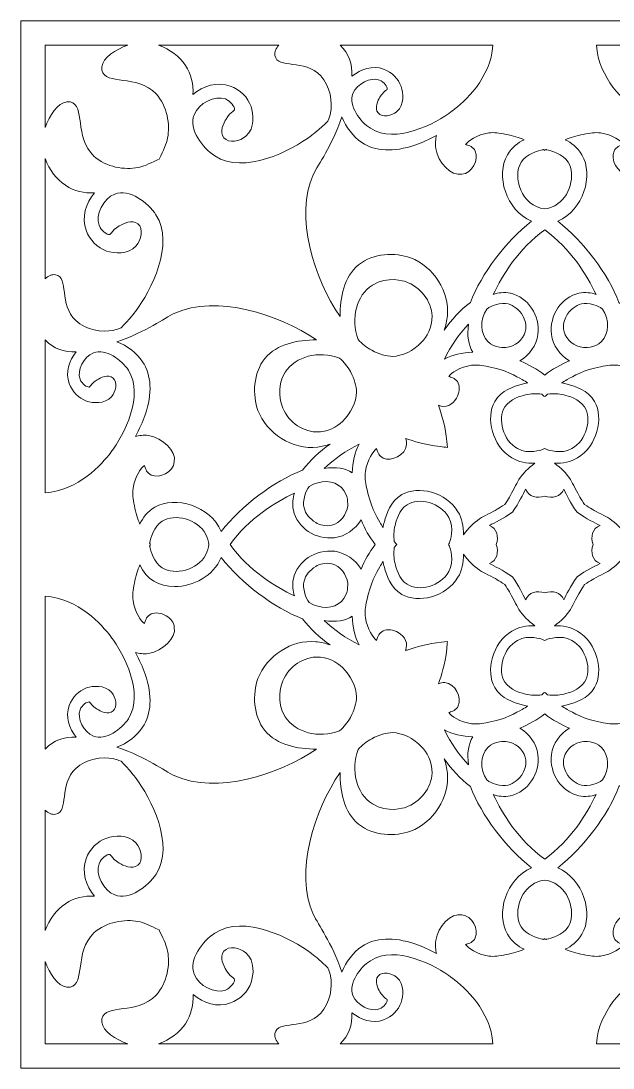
# Model space of a CAD drawing. Header units: inches. Extents: x 0 to 6, y -6 to 0.
# Drawn here: x 0 to 3.39, y -6 to 0 of the extents above; entities that cross this region are included whole.
import ezdxf

# ---------------------------------------------------------------- set-up
doc = ezdxf.new("R2010")
doc.units = ezdxf.units.IN
doc.header["$MEASUREMENT"] = 0
doc.layers.add('17-2 - Coasters Laser Cut', color=7, linetype='Continuous', lineweight=0)

msp = doc.modelspace()

# ---------------------------------------------------------------- linework, layer by layer
at = {"layer": '17-2 - Coasters Laser Cut'}
for points, knots in [([(0, 0), (0, 0), (0, -6), (0, -6), (0, -6), (6, -6), (6, -6), (6, -6), (6, 0), (6, 0), (6, 0), (0, 0), (0, 0)], [0, 0, 0, 0, 1, 1, 1, 2, 2, 2, 3, 3, 3, 4, 4, 4, 4]), ([(0.1389, -0.1389), (0.1389, -0.1389), (0.6115, -0.1389), (0.6115, -0.1389), (0.5421, -0.1626), (0.4696, -0.2114), (0.4633, -0.2629), (0.4624, -0.2692), (0.4626, -0.2754), (0.4639, -0.2815), (0.4822, -0.3728), (0.6643, -0.3025), (0.774, -0.4179), (0.8394, -0.4868), (0.8542, -0.5971), (0.8403, -0.6701), (0.8336, -0.7049), (0.8156, -0.74), (0.7917, -0.7917), (0.7917, -0.7917), (0.7814, -0.7965), (0.7814, -0.7965), (0.7289, -0.8211), (0.7, -0.8346), (0.67, -0.8403), (0.5969, -0.8543), (0.4868, -0.8396), (0.4178, -0.7742), (0.3024, -0.6643), (0.3728, -0.4824), (0.2815, -0.464), (0.2753, -0.4626), (0.269, -0.4625), (0.2629, -0.4633), (0.2114, -0.4696), (0.1628, -0.5419), (0.1389, -0.6113), (0.1389, -0.6113), (0.1389, -0.1389), (0.1389, -0.1389)], [0, 0, 0, 0, 1, 1, 1, 2, 2, 2, 3, 3, 3, 4, 4, 4, 5, 5, 5, 6, 6, 6, 7, 7, 7, 8, 8, 8, 9, 9, 9, 10, 10, 10, 11, 11, 11, 12, 12, 12, 13, 13, 13, 13]), ([(1.4776, -0.1389), (1.462, -0.1555), (1.4499, -0.1764), (1.4546, -0.1988), (1.4701, -0.276), (1.624, -0.2161), (1.7171, -0.3142), (1.7725, -0.3725), (1.785, -0.4658), (1.7732, -0.5276), (1.7704, -0.5422), (1.7654, -0.5565), (1.7578, -0.5744), (1.7096, -0.6231), (1.6686, -0.6524), (1.6642, -0.6561), (1.5468, -0.7444), (1.28, -0.8828), (1.1101, -0.7735), (1.0399, -0.7283), (0.9599, -0.6211), (0.9922, -0.5374), (1.0176, -0.4718), (1.1125, -0.4236), (1.1711, -0.4472), (1.2033, -0.4603), (1.2261, -0.4943), (1.2235, -0.5085), (1.2231, -0.5103), (1.2213, -0.5119), (1.2135, -0.5183), (1.2029, -0.5271), (1.1885, -0.5389), (1.1747, -0.5619), (1.1618, -0.5833), (1.1346, -0.6369), (1.1625, -0.6697), (1.191, -0.7035), (1.2551, -0.6889), (1.2889, -0.6599), (1.3422, -0.6139), (1.3324, -0.5321), (1.3182, -0.4911), (1.2999, -0.4378), (1.2553, -0.3936), (1.1993, -0.3729), (1.1253, -0.3457), (1.0442, -0.3722), (0.9854, -0.4215), (0.9878, -0.3621), (0.9764, -0.3061), (0.9418, -0.2544), (0.9088, -0.2056), (0.8532, -0.1614), (0.7882, -0.1389), (0.7882, -0.1389), (1.4776, -0.1389), (1.4776, -0.1389)], [0, 0, 0, 0, 1, 1, 1, 2, 2, 2, 3, 3, 3, 4, 4, 4, 5, 5, 5, 6, 6, 6, 7, 7, 7, 8, 8, 8, 9, 9, 9, 10, 10, 10, 11, 11, 11, 12, 12, 12, 13, 13, 13, 14, 14, 14, 15, 15, 15, 16, 16, 16, 17, 17, 17, 18, 18, 18, 19, 19, 19, 19]), ([(2.7036, -0.1389), (2.6911, -0.3293), (2.5404, -0.4636), (2.4719, -0.515), (2.4719, -0.515), (2.471, -0.5158), (2.471, -0.5158), (2.3715, -0.5907), (2.1456, -0.7078), (2.0018, -0.6153), (1.9422, -0.5769), (1.8746, -0.4863), (1.9019, -0.4153), (1.9235, -0.3597), (2.0038, -0.319), (2.0533, -0.339), (2.0807, -0.35), (2.1, -0.3789), (2.0976, -0.3907), (2.0964, -0.3962), (2.0746, -0.4057), (2.0564, -0.436), (2.0454, -0.4543), (2.0225, -0.4996), (2.0461, -0.5274), (2.0701, -0.5557), (2.1243, -0.5437), (2.1531, -0.519), (2.1982, -0.4801), (2.19, -0.4108), (2.1779, -0.3761), (2.1624, -0.331), (2.1247, -0.2935), (2.0772, -0.2761), (2.0146, -0.2531), (1.946, -0.2756), (1.8962, -0.3172), (1.8987, -0.2467), (1.8783, -0.1876), (1.8281, -0.1389), (1.8281, -0.1389), (2.7036, -0.1389), (2.7036, -0.1389)], [0, 0, 0, 0, 1, 1, 1, 2, 2, 2, 3, 3, 3, 4, 4, 4, 5, 5, 5, 6, 6, 6, 7, 7, 7, 8, 8, 8, 9, 9, 9, 10, 10, 10, 11, 11, 11, 12, 12, 12, 13, 13, 13, 14, 14, 14, 14]), ([(4.1719, -0.1389), (4.1217, -0.1876), (4.1013, -0.2467), (4.1037, -0.3172), (4.054, -0.2756), (3.9854, -0.2531), (3.9228, -0.2761), (3.8753, -0.2935), (3.8376, -0.331), (3.8221, -0.3761), (3.81, -0.4108), (3.8018, -0.4801), (3.8469, -0.519), (3.8756, -0.5436), (3.9297, -0.5558), (3.9539, -0.5274), (3.9775, -0.4996), (3.9546, -0.4543), (3.9436, -0.436), (3.9254, -0.4057), (3.9036, -0.3962), (3.9024, -0.3907), (3.9, -0.3789), (3.9193, -0.35), (3.9467, -0.339), (3.9967, -0.3189), (4.0768, -0.3603), (4.0981, -0.4153), (4.1254, -0.4863), (4.0578, -0.5769), (3.9982, -0.6153), (3.8544, -0.7078), (3.6285, -0.5907), (3.529, -0.5158), (3.529, -0.5158), (3.5281, -0.515), (3.5281, -0.515), (3.4596, -0.4636), (3.3089, -0.3293), (3.2964, -0.1389), (3.2964, -0.1389), (4.1719, -0.1389), (4.1719, -0.1389)], [0, 0, 0, 0, 1, 1, 1, 2, 2, 2, 3, 3, 3, 4, 4, 4, 5, 5, 5, 6, 6, 6, 7, 7, 7, 8, 8, 8, 9, 9, 9, 10, 10, 10, 11, 11, 11, 12, 12, 12, 13, 13, 13, 14, 14, 14, 14]), ([(2.8831, -0.6808), (2.8476, -0.6979), (2.8115, -0.7239), (2.7867, -0.7664), (2.7182, -0.8844), (2.7778, -1.084), (2.9249, -1.1472), (2.7758, -1.2653), (2.6387, -1.4467), (2.5743, -1.6133), (2.5157, -1.6583), (2.4669, -1.7118), (2.4244, -1.771), (2.4339, -1.7447), (2.4404, -1.7176), (2.4431, -1.6889), (2.456, -1.5521), (2.3631, -1.4065), (2.2314, -1.3576), (2.1462, -1.326), (2.0168, -1.3294), (1.934, -1.3972), (1.8496, -1.4661), (1.8279, -1.5851), (1.8279, -1.6931), (1.679, -1.4754), (1.5654, -1.1185), (1.6747, -0.8811), (1.7044, -0.8164), (1.7779, -0.726), (1.8388, -0.5496), (1.8601, -0.6081), (1.9025, -0.6629), (1.9528, -0.6965), (2.0294, -0.7479), (2.1344, -0.7531), (2.2565, -0.7114), (2.2968, -0.6976), (2.3394, -0.6783), (2.3811, -0.6556), (2.3751, -0.6762), (2.3712, -0.7019), (2.376, -0.7307), (2.3889, -0.8118), (2.4649, -0.8904), (2.5258, -0.8785), (2.585, -0.8735), (2.6236, -0.7925), (2.6021, -0.7457), (2.5908, -0.7214), (2.5679, -0.7139), (2.5526, -0.709), (2.551, -0.7085), (2.5489, -0.7079), (2.5471, -0.7072), (2.5587, -0.6888), (2.6118, -0.6511), (2.6794, -0.6419), (2.7126, -0.6375), (2.7361, -0.6419), (2.7789, -0.65), (2.8189, -0.6575), (2.8535, -0.6689), (2.8831, -0.6808)], [0, 0, 0, 0, 1, 1, 1, 2, 2, 2, 3, 3, 3, 4, 4, 4, 5, 5, 5, 6, 6, 6, 7, 7, 7, 8, 8, 8, 9, 9, 9, 10, 10, 10, 11, 11, 11, 12, 12, 12, 13, 13, 13, 14, 14, 14, 15, 15, 15, 16, 16, 16, 17, 17, 17, 18, 18, 18, 19, 19, 19, 20, 20, 20, 21, 21, 21, 21]), ([(3.2211, -0.65), (3.2639, -0.6419), (3.2874, -0.6375), (3.3206, -0.6419), (3.3882, -0.6511), (3.4413, -0.6888), (3.4529, -0.7072), (3.4511, -0.7079), (3.449, -0.7085), (3.4474, -0.709), (3.4321, -0.7139), (3.4092, -0.7214), (3.3979, -0.7457), (3.3767, -0.7921), (3.4144, -0.8732), (3.4742, -0.8785), (3.4743, -0.8785), (3.4743, -0.8785), (3.4743, -0.8785), (3.5353, -0.8904), (3.6111, -0.8118), (3.6242, -0.7307), (3.6288, -0.7021), (3.6249, -0.6762), (3.6189, -0.6557), (3.6607, -0.6783), (3.7032, -0.6976), (3.7435, -0.7114), (3.8656, -0.7531), (3.9706, -0.7479), (4.0472, -0.6965), (4.0975, -0.6629), (4.1399, -0.6081), (4.1613, -0.5496), (4.2219, -0.7257), (4.2949, -0.8151), (4.3253, -0.8811), (4.4347, -1.1186), (4.3207, -1.4757), (4.1721, -1.6931), (4.1721, -1.5851), (4.1503, -1.4661), (4.066, -1.3972), (3.9832, -1.3294), (3.8537, -1.326), (3.7686, -1.3576), (3.6369, -1.4065), (3.544, -1.5521), (3.5569, -1.6889), (3.5596, -1.7176), (3.5661, -1.7446), (3.5756, -1.771), (3.5325, -1.711), (3.4837, -1.6579), (3.4257, -1.6133), (3.3613, -1.4465), (3.2242, -1.2653), (3.0751, -1.1472), (3.2225, -1.0839), (3.2815, -0.8839), (3.2133, -0.7665), (3.1885, -0.7239), (3.1525, -0.6979), (3.1169, -0.6807), (3.1465, -0.6689), (3.1812, -0.6575), (3.2211, -0.65)], [0, 0, 0, 0, 1, 1, 1, 2, 2, 2, 3, 3, 3, 4, 4, 4, 5, 5, 5, 6, 6, 6, 7, 7, 7, 8, 8, 8, 9, 9, 9, 10, 10, 10, 11, 11, 11, 12, 12, 12, 13, 13, 13, 14, 14, 14, 15, 15, 15, 16, 16, 16, 17, 17, 17, 18, 18, 18, 19, 19, 19, 20, 20, 20, 21, 21, 21, 22, 22, 22, 22]), ([(2.9928, -0.7371), (2.9951, -0.7386), (2.9976, -0.74), (3, -0.7415), (3.0024, -0.74), (3.0049, -0.7386), (3.0072, -0.7371), (3.0083, -0.7374), (3.0094, -0.7375), (3.0106, -0.7378), (3.0357, -0.7439), (3.1028, -0.7601), (3.1342, -0.8096), (3.1788, -0.8797), (3.1475, -1.0108), (3.0581, -1.0587), (3.0386, -1.0692), (3.0188, -1.0743), (3, -1.0762), (2.8662, -1.0624), (2.8131, -0.8928), (2.8658, -0.8096), (2.8972, -0.7601), (2.9643, -0.7439), (2.9894, -0.7378), (2.9906, -0.7375), (2.9917, -0.7374), (2.9928, -0.7371)], [0, 0, 0, 0, 1, 1, 1, 2, 2, 2, 3, 3, 3, 4, 4, 4, 5, 5, 5, 6, 6, 6, 7, 7, 7, 8, 8, 8, 9, 9, 9, 9]), ([(0.1389, -0.7886), (0.1614, -0.8535), (0.2056, -0.9089), (0.2544, -0.9418), (0.306, -0.9765), (0.3621, -0.9878), (0.4214, -0.9856), (0.3721, -1.0443), (0.3457, -1.1254), (0.3728, -1.1993), (0.3936, -1.2554), (0.4376, -1.2999), (0.491, -1.3183), (0.5321, -1.3325), (0.6139, -1.3422), (0.6599, -1.2889), (0.6889, -1.2551), (0.7033, -1.1911), (0.6696, -1.1626), (0.6368, -1.1347), (0.5833, -1.1619), (0.5618, -1.1749), (0.5387, -1.1886), (0.5269, -1.2031), (0.5183, -1.2136), (0.5119, -1.2214), (0.5101, -1.2232), (0.5083, -1.2235), (0.4942, -1.2262), (0.4601, -1.2033), (0.4472, -1.1711), (0.4233, -1.1122), (0.4724, -1.0175), (0.5372, -0.9924), (0.621, -0.96), (0.7282, -1.04), (0.7735, -1.1103), (0.8828, -1.2801), (0.7443, -1.5469), (0.6561, -1.6643), (0.6518, -1.6693), (0.6235, -1.7092), (0.5744, -1.7578), (0.5567, -1.7654), (0.5422, -1.7704), (0.5276, -1.7732), (0.4658, -1.785), (0.3725, -1.7725), (0.3142, -1.7171), (0.216, -1.624), (0.2761, -1.4703), (0.1988, -1.4546), (0.1764, -1.4499), (0.1556, -1.4619), (0.1389, -1.4776), (0.1389, -1.4776), (0.1389, -0.7886), (0.1389, -0.7886)], [0, 0, 0, 0, 1, 1, 1, 2, 2, 2, 3, 3, 3, 4, 4, 4, 5, 5, 5, 6, 6, 6, 7, 7, 7, 8, 8, 8, 9, 9, 9, 10, 10, 10, 11, 11, 11, 12, 12, 12, 13, 13, 13, 14, 14, 14, 15, 15, 15, 16, 16, 16, 17, 17, 17, 18, 18, 18, 19, 19, 19, 19]), ([(3.196, -1.5607), (3.0986, -1.5817), (3.0249, -1.6843), (3.039, -1.7975), (3.0469, -1.8587), (3.0875, -1.9151), (3.1414, -1.9483), (3.0915, -1.9686), (3.0451, -1.9944), (3, -2.0296), (2.955, -1.9944), (2.9086, -1.9686), (2.8586, -1.9483), (2.9124, -1.9153), (2.9533, -1.8587), (2.9611, -1.7962), (2.9746, -1.6878), (2.9043, -1.5824), (2.804, -1.5607), (2.7672, -1.5526), (2.7333, -1.5576), (2.7056, -1.5667), (2.7579, -1.4565), (2.8512, -1.3046), (3, -1.1979), (3.1487, -1.3046), (3.2421, -1.4565), (3.2944, -1.5667), (3.2667, -1.5576), (3.2328, -1.5526), (3.196, -1.5607)], [0, 0, 0, 0, 1, 1, 1, 2, 2, 2, 3, 3, 3, 4, 4, 4, 5, 5, 5, 6, 6, 6, 7, 7, 7, 8, 8, 8, 9, 9, 9, 10, 10, 10, 10]), ([(2.2947, -1.8412), (2.2496, -1.8892), (2.1837, -1.9207), (2.1272, -1.9218), (2.0932, -1.9224), (2.0514, -1.9101), (2.0094, -1.8874), (1.9801, -1.8712), (1.9539, -1.8504), (1.9314, -1.825), (1.8875, -1.7033), (1.9215, -1.5731), (2.0129, -1.5137), (2.0981, -1.4586), (2.1983, -1.4922), (2.2025, -1.4936), (2.2887, -1.5235), (2.3514, -1.6044), (2.3549, -1.6904), (2.3576, -1.7594), (2.3238, -1.8106), (2.2947, -1.8412)], [0, 0, 0, 0, 1, 1, 1, 2, 2, 2, 3, 3, 3, 4, 4, 4, 5, 5, 5, 6, 6, 6, 7, 7, 7, 7]), ([(0.7307, -2.3758), (0.7021, -2.3712), (0.6762, -2.3751), (0.6556, -2.3811), (0.6783, -2.3394), (0.6976, -2.2968), (0.7114, -2.2565), (0.7531, -2.1344), (0.7479, -2.0294), (0.6965, -1.9528), (0.6629, -1.9025), (0.6081, -1.8601), (0.5496, -1.8388), (0.7257, -1.7781), (0.8151, -1.7051), (0.8811, -1.6747), (1.1186, -1.5653), (1.4757, -1.6793), (1.6931, -1.8279), (1.5851, -1.8279), (1.4661, -1.8497), (1.3972, -1.934), (1.3294, -2.0168), (1.326, -2.1462), (1.3576, -2.2314), (1.4062, -2.3625), (1.5537, -2.46), (1.6988, -2.4419), (1.7237, -2.4389), (1.7479, -2.4328), (1.771, -2.4244), (1.7108, -2.4676), (1.6578, -2.5164), (1.6133, -2.5743), (1.4467, -2.6386), (1.2653, -2.7758), (1.1472, -2.9249), (1.0842, -2.7782), (0.8847, -2.7181), (0.7665, -2.7867), (0.7239, -2.8115), (0.6979, -2.8475), (0.6807, -2.8831), (0.6689, -2.8535), (0.6575, -2.8187), (0.65, -2.7789), (0.6419, -2.7361), (0.6375, -2.7126), (0.6419, -2.6794), (0.6511, -2.6118), (0.6888, -2.5587), (0.7072, -2.5471), (0.7079, -2.5489), (0.7085, -2.551), (0.709, -2.5526), (0.7139, -2.5679), (0.7214, -2.5908), (0.7457, -2.6021), (0.7921, -2.6235), (0.8731, -2.5854), (0.8785, -2.526), (0.8785, -2.5258), (0.8785, -2.5258), (0.8785, -2.5257), (0.8904, -2.4647), (0.8118, -2.3889), (0.7307, -2.3758)], [0, 0, 0, 0, 1, 1, 1, 2, 2, 2, 3, 3, 3, 4, 4, 4, 5, 5, 5, 6, 6, 6, 7, 7, 7, 8, 8, 8, 9, 9, 9, 10, 10, 10, 11, 11, 11, 12, 12, 12, 13, 13, 13, 14, 14, 14, 15, 15, 15, 16, 16, 16, 17, 17, 17, 18, 18, 18, 19, 19, 19, 20, 20, 20, 21, 21, 21, 22, 22, 22, 22]), ([(2.7192, -1.6261), (2.746, -1.6186), (2.7711, -1.6169), (2.79, -1.6215), (2.8218, -1.6294), (2.8549, -1.6557), (2.8743, -1.6888), (2.8865, -1.7097), (2.8992, -1.7426), (2.8889, -1.7807), (2.876, -1.8285), (2.8303, -1.8658), (2.7781, -1.8715), (2.7754, -1.8718), (2.7147, -1.8779), (2.6742, -1.8362), (2.6306, -1.7914), (2.6282, -1.7139), (2.6679, -1.6506), (2.6837, -1.6394), (2.701, -1.6312), (2.7192, -1.6261)], [0, 0, 0, 0, 1, 1, 1, 2, 2, 2, 3, 3, 3, 4, 4, 4, 5, 5, 5, 6, 6, 6, 7, 7, 7, 7]), ([(3.3258, -1.8362), (3.2853, -1.8779), (3.2246, -1.8718), (3.2219, -1.8715), (3.1697, -1.8658), (3.124, -1.8285), (3.1111, -1.7807), (3.1008, -1.7426), (3.1135, -1.7097), (3.1257, -1.6888), (3.1451, -1.6557), (3.1782, -1.6294), (3.21, -1.6215), (3.2289, -1.6169), (3.254, -1.6186), (3.2808, -1.6261), (3.299, -1.6312), (3.3163, -1.6394), (3.3321, -1.6506), (3.3718, -1.7139), (3.3694, -1.7914), (3.3258, -1.8362)], [0, 0, 0, 0, 1, 1, 1, 2, 2, 2, 3, 3, 3, 4, 4, 4, 5, 5, 5, 6, 6, 6, 7, 7, 7, 7]), ([(2.5885, -1.8979), (2.5274, -1.8999), (2.4708, -1.9124), (2.426, -1.9371), (2.461, -1.8621), (2.5118, -1.7917), (2.5646, -1.7378), (2.5542, -1.8042), (2.5624, -1.8576), (2.5885, -1.8979)], [0, 0, 0, 0, 1, 1, 1, 2, 2, 2, 3, 3, 3, 3]), ([(0.1389, -1.8281), (0.1876, -1.8783), (0.2467, -1.8987), (0.3172, -1.8962), (0.2756, -1.946), (0.2531, -2.0146), (0.2761, -2.0772), (0.2935, -2.1247), (0.331, -2.1624), (0.3761, -2.1779), (0.4108, -2.19), (0.4801, -2.1982), (0.519, -2.1531), (0.5436, -2.1244), (0.5558, -2.0703), (0.5274, -2.0461), (0.4996, -2.0225), (0.4543, -2.0454), (0.436, -2.0564), (0.4056, -2.0746), (0.3962, -2.0964), (0.3907, -2.0976), (0.3789, -2.1), (0.35, -2.0807), (0.339, -2.0533), (0.3189, -2.0033), (0.3603, -1.9232), (0.4153, -1.9019), (0.4863, -1.8746), (0.5769, -1.9422), (0.6153, -2.0018), (0.7078, -2.1456), (0.5907, -2.3715), (0.5158, -2.471), (0.5158, -2.471), (0.515, -2.4719), (0.515, -2.4719), (0.4636, -2.5404), (0.3293, -2.6911), (0.1389, -2.7036), (0.1389, -2.7036), (0.1389, -1.8281), (0.1389, -1.8281)], [0, 0, 0, 0, 1, 1, 1, 2, 2, 2, 3, 3, 3, 4, 4, 4, 5, 5, 5, 6, 6, 6, 7, 7, 7, 8, 8, 8, 9, 9, 9, 10, 10, 10, 11, 11, 11, 12, 12, 12, 13, 13, 13, 14, 14, 14, 14]), ([(1.9218, -2.1272), (1.9207, -2.1837), (1.8892, -2.2496), (1.8412, -2.2947), (1.8106, -2.3238), (1.7594, -2.3576), (1.6904, -2.3549), (1.6044, -2.3514), (1.5235, -2.2887), (1.4936, -2.2025), (1.4922, -2.1983), (1.4586, -2.0981), (1.5137, -2.0129), (1.5731, -1.9215), (1.7033, -1.8875), (1.825, -1.9314), (1.8504, -1.9539), (1.8712, -1.9801), (1.8874, -2.0094), (1.9101, -2.0514), (1.9224, -2.0932), (1.9218, -2.1272)], [0, 0, 0, 0, 1, 1, 1, 2, 2, 2, 3, 3, 3, 4, 4, 4, 5, 5, 5, 6, 6, 6, 7, 7, 7, 7]), ([(2.399, -2.2239), (2.3965, -2.2162), (2.3943, -2.2092), (2.3922, -2.2024), (2.4328, -2.2206), (2.4725, -2.2), (2.4949, -2.1615), (2.5117, -2.1325), (2.5156, -2.0987), (2.5049, -2.0753), (2.4935, -2.0507), (2.4704, -2.0432), (2.4551, -2.0383), (2.4537, -2.0379), (2.4522, -2.0374), (2.4506, -2.0369), (2.4633, -2.0185), (2.5157, -1.9822), (2.5813, -1.9732), (2.6142, -1.9688), (2.6375, -1.9732), (2.68, -1.9812), (2.7732, -1.9989), (2.8397, -2.0369), (2.8717, -2.0553), (2.8822, -2.0612), (2.8926, -2.0675), (2.9028, -2.074), (2.8915, -2.0761), (2.8808, -2.0787), (2.8703, -2.0817), (2.8236, -2.0949), (2.7531, -2.1146), (2.7143, -2.1811), (2.6597, -2.275), (2.7, -2.4364), (2.8121, -2.5032), (2.8506, -2.5261), (2.8967, -2.5366), (2.9445, -2.5347), (2.9063, -2.5619), (2.8752, -2.593), (2.8529, -2.6274), (2.8438, -2.6413), (2.8359, -2.6569), (2.8266, -2.675), (2.802, -2.7233), (2.7942, -2.7358), (2.7713, -2.7713), (2.7354, -2.7944), (2.7232, -2.802), (2.675, -2.8266), (2.6569, -2.8358), (2.6414, -2.8438), (2.6274, -2.8528), (2.5931, -2.8752), (2.5619, -2.9063), (2.5347, -2.9445), (2.5366, -2.8967), (2.5261, -2.8506), (2.5032, -2.8121), (2.4364, -2.7), (2.2751, -2.6597), (2.1811, -2.7143), (2.1146, -2.7531), (2.0949, -2.8236), (2.0817, -2.8703), (2.0786, -2.881), (2.0761, -2.8917), (2.074, -2.9028), (2.0675, -2.8926), (2.0612, -2.8822), (2.0553, -2.8717), (2.0369, -2.8397), (1.9989, -2.7732), (1.9812, -2.68), (1.9732, -2.6375), (1.9688, -2.6142), (1.9732, -2.5813), (1.9822, -2.5157), (2.0185, -2.4633), (2.0369, -2.4506), (2.0374, -2.4522), (2.0379, -2.4537), (2.0383, -2.4551), (2.0432, -2.4704), (2.0507, -2.4935), (2.0753, -2.5049), (2.1221, -2.5264), (2.2036, -2.4882), (2.2087, -2.4281), (2.2099, -2.4154), (2.2074, -2.4033), (2.2024, -2.3922), (2.2507, -2.4071), (2.3068, -2.429), (2.4025, -2.4393), (2.4161, -2.4407), (2.4297, -2.4421), (2.4433, -2.4433), (2.435, -2.3485), (2.4244, -2.3022), (2.399, -2.2239)], [0, 0, 0, 0, 1, 1, 1, 2, 2, 2, 3, 3, 3, 4, 4, 4, 5, 5, 5, 6, 6, 6, 7, 7, 7, 8, 8, 8, 9, 9, 9, 10, 10, 10, 11, 11, 11, 12, 12, 12, 13, 13, 13, 14, 14, 14, 15, 15, 15, 16, 16, 16, 17, 17, 17, 18, 18, 18, 19, 19, 19, 20, 20, 20, 21, 21, 21, 22, 22, 22, 23, 23, 23, 24, 24, 24, 25, 25, 25, 26, 26, 26, 27, 27, 27, 28, 28, 28, 29, 29, 29, 30, 30, 30, 31, 31, 31, 32, 32, 32, 33, 33, 33, 34, 34, 34, 34]), ([(3.4187, -1.9732), (3.4843, -1.9822), (3.5367, -2.0185), (3.5494, -2.0369), (3.5478, -2.0374), (3.5462, -2.0379), (3.5449, -2.0383), (3.5296, -2.0432), (3.5065, -2.0507), (3.4951, -2.0753), (3.4736, -2.1221), (3.5118, -2.2036), (3.5719, -2.2087), (3.5846, -2.2099), (3.5967, -2.2074), (3.6078, -2.2024), (3.6057, -2.2092), (3.6035, -2.2162), (3.601, -2.2239), (3.5756, -2.3019), (3.565, -2.3482), (3.5567, -2.4433), (3.5703, -2.4421), (3.5839, -2.4407), (3.5975, -2.4393), (3.6915, -2.4292), (3.7493, -2.4071), (3.7976, -2.3922), (3.7794, -2.4328), (3.8001, -2.4726), (3.8385, -2.4949), (3.8675, -2.5117), (3.9012, -2.5156), (3.9247, -2.5049), (3.9493, -2.4935), (3.9568, -2.4704), (3.9617, -2.4551), (3.9621, -2.4537), (3.9626, -2.4522), (3.9631, -2.4506), (3.9815, -2.4633), (4.0178, -2.5157), (4.0268, -2.5813), (4.0312, -2.6142), (4.0268, -2.6375), (4.0188, -2.68), (4.0011, -2.7732), (3.9631, -2.8397), (3.9447, -2.8717), (3.9388, -2.8822), (3.9325, -2.8926), (3.926, -2.9028), (3.9239, -2.8917), (3.9214, -2.881), (3.9183, -2.8703), (3.9051, -2.8236), (3.8854, -2.7531), (3.8189, -2.7143), (3.725, -2.6597), (3.5636, -2.7), (3.4968, -2.8121), (3.4739, -2.8506), (3.4634, -2.8966), (3.4653, -2.9444), (3.4381, -2.9063), (3.407, -2.8752), (3.3726, -2.8528), (3.3587, -2.8438), (3.3431, -2.8358), (3.3251, -2.8266), (3.2767, -2.802), (3.2642, -2.7941), (3.2288, -2.7713), (3.2064, -2.7365), (3.1984, -2.7241), (3.1734, -2.675), (3.1642, -2.6569), (3.1563, -2.6413), (3.1472, -2.6274), (3.1248, -2.593), (3.0937, -2.5619), (3.0556, -2.5347), (3.1034, -2.5366), (3.1494, -2.5261), (3.1879, -2.5032), (3.3, -2.4364), (3.3403, -2.2751), (3.2857, -2.1811), (3.2469, -2.1146), (3.1764, -2.0949), (3.1297, -2.0817), (3.1192, -2.0787), (3.1085, -2.0761), (3.0972, -2.074), (3.1074, -2.0675), (3.1178, -2.0612), (3.1283, -2.0553), (3.1603, -2.0369), (3.2268, -1.9989), (3.32, -1.9812), (3.3625, -1.9732), (3.3858, -1.9688), (3.4187, -1.9732)], [0, 0, 0, 0, 1, 1, 1, 2, 2, 2, 3, 3, 3, 4, 4, 4, 5, 5, 5, 6, 6, 6, 7, 7, 7, 8, 8, 8, 9, 9, 9, 10, 10, 10, 11, 11, 11, 12, 12, 12, 13, 13, 13, 14, 14, 14, 15, 15, 15, 16, 16, 16, 17, 17, 17, 18, 18, 18, 19, 19, 19, 20, 20, 20, 21, 21, 21, 22, 22, 22, 23, 23, 23, 24, 24, 24, 25, 25, 25, 26, 26, 26, 27, 27, 27, 28, 28, 28, 29, 29, 29, 30, 30, 30, 31, 31, 31, 32, 32, 32, 33, 33, 33, 34, 34, 34, 34]), ([(2.9908, -2.4539), (2.9778, -2.4593), (2.909, -2.4847), (2.8449, -2.4504), (2.7593, -2.4046), (2.7292, -2.279), (2.7719, -2.2117), (2.8019, -2.1644), (2.8662, -2.1488), (2.8904, -2.1429), (2.9206, -2.1357), (2.9517, -2.1342), (2.9831, -2.1383), (2.9889, -2.1429), (2.9946, -2.1479), (3, -2.1529), (3.0054, -2.1479), (3.0111, -2.1429), (3.0169, -2.1383), (3.0483, -2.1342), (3.0794, -2.1357), (3.1096, -2.1429), (3.1337, -2.1488), (3.1981, -2.1644), (3.2281, -2.2117), (3.2708, -2.279), (3.2407, -2.4044), (3.1551, -2.4504), (3.091, -2.4847), (3.0222, -2.4593), (3.0092, -2.4539), (3.006, -2.4526), (3.0029, -2.4512), (3, -2.4499), (2.9971, -2.4512), (2.994, -2.4526), (2.9908, -2.4539)], [0, 0, 0, 0, 1, 1, 1, 2, 2, 2, 3, 3, 3, 4, 4, 4, 5, 5, 5, 6, 6, 6, 7, 7, 7, 8, 8, 8, 9, 9, 9, 10, 10, 10, 11, 11, 11, 12, 12, 12, 12]), ([(1.7378, -2.5646), (1.7917, -2.5118), (1.8621, -2.461), (1.9371, -2.426), (1.9124, -2.4708), (1.8999, -2.5274), (1.8979, -2.5885), (1.8576, -2.5624), (1.8042, -2.5542), (1.7378, -2.5646)], [0, 0, 0, 0, 1, 1, 1, 2, 2, 2, 3, 3, 3, 3]), ([(1.8362, -2.6742), (1.8779, -2.7147), (1.8718, -2.7754), (1.8715, -2.7781), (1.8658, -2.8303), (1.8285, -2.876), (1.7807, -2.8889), (1.7426, -2.8992), (1.7097, -2.8865), (1.6888, -2.8743), (1.6557, -2.8549), (1.6294, -2.8218), (1.6215, -2.79), (1.6169, -2.7711), (1.6186, -2.746), (1.6261, -2.7192), (1.6312, -2.701), (1.6394, -2.6837), (1.6506, -2.6679), (1.7139, -2.6282), (1.7914, -2.6306), (1.8362, -2.6742)], [0, 0, 0, 0, 1, 1, 1, 2, 2, 2, 3, 3, 3, 4, 4, 4, 5, 5, 5, 6, 6, 6, 7, 7, 7, 7]), ([(3.2774, -3), (3.2614, -3.0446), (3.2731, -3.0922), (3.317, -3.1089), (3.284, -3.1263), (3.2403, -3.1461), (3.1852, -3.1852), (3.1453, -3.2415), (3.1243, -3.2879), (3.1089, -3.317), (3.0922, -3.273), (3.0446, -3.2613), (3, -3.2774), (2.9553, -3.2613), (2.9079, -3.2731), (2.8911, -3.317), (2.8737, -3.284), (2.8539, -3.2402), (2.8149, -3.1852), (2.7585, -3.1452), (2.7121, -3.1243), (2.6831, -3.1089), (2.7273, -3.092), (2.7386, -3.0442), (2.7226, -3), (2.7386, -2.9558), (2.7273, -2.908), (2.6831, -2.8911), (2.716, -2.8736), (2.7598, -2.8538), (2.8149, -2.8148), (2.8548, -2.7585), (2.8758, -2.7121), (2.8911, -2.683), (2.9079, -2.727), (2.9555, -2.7386), (3, -2.7226), (3.0441, -2.7385), (3.092, -2.7273), (3.1089, -2.683), (3.1268, -2.7168), (3.1464, -2.76), (3.1852, -2.8148), (3.2417, -2.8548), (3.2879, -2.8757), (3.317, -2.8911), (3.273, -2.9079), (3.2614, -2.9555), (3.2774, -3)], [0, 0, 0, 0, 1, 1, 1, 2, 2, 2, 3, 3, 3, 4, 4, 4, 5, 5, 5, 6, 6, 6, 7, 7, 7, 8, 8, 8, 9, 9, 9, 10, 10, 10, 11, 11, 11, 12, 12, 12, 13, 13, 13, 14, 14, 14, 15, 15, 15, 16, 16, 16, 16]), ([(1.7975, -3.039), (1.6862, -3.0249), (1.5821, -3.0969), (1.5607, -3.196), (1.5526, -3.2328), (1.5576, -3.2667), (1.5667, -3.2944), (1.4565, -3.2421), (1.3046, -3.1487), (1.1979, -3), (1.3046, -2.8512), (1.4565, -2.7579), (1.5667, -2.7056), (1.5576, -2.7333), (1.5526, -2.7672), (1.5607, -2.804), (1.5824, -2.9043), (1.6878, -2.9746), (1.7962, -2.9611), (1.8585, -2.9533), (1.9151, -2.9126), (1.9483, -2.8586), (1.9694, -2.9107), (1.9957, -2.9567), (2.0296, -3), (1.9944, -3.045), (1.9686, -3.0914), (1.9483, -3.1414), (1.9151, -3.0875), (1.8587, -3.0469), (1.7975, -3.039)], [0, 0, 0, 0, 1, 1, 1, 2, 2, 2, 3, 3, 3, 4, 4, 4, 5, 5, 5, 6, 6, 6, 7, 7, 7, 8, 8, 8, 9, 9, 9, 10, 10, 10, 10]), ([(2.4539, -3.0092), (2.4593, -3.0222), (2.4847, -3.091), (2.4504, -3.1551), (2.4046, -3.2406), (2.279, -3.271), (2.2117, -3.2281), (2.1644, -3.1981), (2.1488, -3.1337), (2.1429, -3.1096), (2.1357, -3.0794), (2.1342, -3.0483), (2.1383, -3.0169), (2.1429, -3.0111), (2.1479, -3.0054), (2.1529, -3), (2.1479, -2.9946), (2.1429, -2.9889), (2.1383, -2.9831), (2.1342, -2.9517), (2.1357, -2.9206), (2.1429, -2.8904), (2.1488, -2.8662), (2.1644, -2.8019), (2.2117, -2.7719), (2.2792, -2.729), (2.4046, -2.7594), (2.4504, -2.8449), (2.4847, -2.909), (2.4593, -2.9778), (2.4539, -2.9908), (2.4526, -2.994), (2.4512, -2.9971), (2.4499, -3), (2.4512, -3.0029), (2.4526, -3.006), (2.4539, -3.0092)], [0, 0, 0, 0, 1, 1, 1, 2, 2, 2, 3, 3, 3, 4, 4, 4, 5, 5, 5, 6, 6, 6, 7, 7, 7, 8, 8, 8, 9, 9, 9, 10, 10, 10, 11, 11, 11, 12, 12, 12, 12]), ([(0.7371, -2.9928), (0.7374, -2.9917), (0.7375, -2.9906), (0.7378, -2.9894), (0.7439, -2.9643), (0.7601, -2.8972), (0.8096, -2.8658), (0.8797, -2.8213), (1.0108, -2.8525), (1.0587, -2.9419), (1.0692, -2.9614), (1.0743, -2.9812), (1.0762, -3), (1.0743, -3.0188), (1.0692, -3.0386), (1.0587, -3.0581), (1.0108, -3.1475), (0.8799, -3.1788), (0.8096, -3.1342), (0.7601, -3.1028), (0.7439, -3.0357), (0.7378, -3.0106), (0.7375, -3.0094), (0.7374, -3.0083), (0.7371, -3.0072), (0.7386, -3.0049), (0.74, -3.0024), (0.7415, -3), (0.74, -2.9976), (0.7386, -2.9951), (0.7371, -2.9928)], [0, 0, 0, 0, 1, 1, 1, 2, 2, 2, 3, 3, 3, 4, 4, 4, 5, 5, 5, 6, 6, 6, 7, 7, 7, 8, 8, 8, 9, 9, 9, 10, 10, 10, 10]), ([(2.5813, -4.0268), (2.5157, -4.0178), (2.4633, -3.9815), (2.4506, -3.9631), (2.4522, -3.9626), (2.4537, -3.9621), (2.4551, -3.9617), (2.4704, -3.9568), (2.4935, -3.9493), (2.5049, -3.9247), (2.5264, -3.8779), (2.4882, -3.7964), (2.4281, -3.7912), (2.4154, -3.7901), (2.4033, -3.7926), (2.3922, -3.7976), (2.4071, -3.7493), (2.429, -3.6932), (2.4393, -3.5975), (2.4407, -3.5839), (2.4421, -3.5703), (2.4433, -3.5567), (2.3483, -3.565), (2.3022, -3.5756), (2.2239, -3.601), (2.2162, -3.6035), (2.2092, -3.6057), (2.2024, -3.6078), (2.2206, -3.5672), (2.1999, -3.5274), (2.1615, -3.5051), (2.1325, -3.4883), (2.0987, -3.4844), (2.0753, -3.4951), (2.0507, -3.5065), (2.0432, -3.5296), (2.0383, -3.5449), (2.0379, -3.5462), (2.0374, -3.5478), (2.0369, -3.5494), (2.0185, -3.5367), (1.9822, -3.4843), (1.9732, -3.4187), (1.9688, -3.3858), (1.9732, -3.3625), (1.9812, -3.32), (1.9989, -3.2268), (2.0369, -3.1603), (2.0553, -3.1283), (2.0612, -3.1178), (2.0675, -3.1074), (2.074, -3.0972), (2.0761, -3.1083), (2.0786, -3.119), (2.0817, -3.1297), (2.0949, -3.1764), (2.1146, -3.2469), (2.1811, -3.2857), (2.275, -3.3403), (2.4364, -3.3), (2.5032, -3.1879), (2.5261, -3.1494), (2.5366, -3.1033), (2.5347, -3.0555), (2.5619, -3.0937), (2.5931, -3.1248), (2.6274, -3.1472), (2.6414, -3.1562), (2.6569, -3.1642), (2.675, -3.1734), (2.7234, -3.198), (2.7358, -3.2059), (2.7713, -3.2287), (2.7938, -3.2637), (2.8016, -3.2758), (2.8266, -3.325), (2.8359, -3.3431), (2.8438, -3.3587), (2.8529, -3.3726), (2.8752, -3.4069), (2.9063, -3.4381), (2.9445, -3.4653), (2.8967, -3.4634), (2.8506, -3.4739), (2.8121, -3.4968), (2.7, -3.5636), (2.6597, -3.7249), (2.7143, -3.8189), (2.7531, -3.8854), (2.8236, -3.9051), (2.8703, -3.9183), (2.881, -3.9214), (2.8917, -3.9239), (2.9028, -3.926), (2.8926, -3.9325), (2.8822, -3.9388), (2.8717, -3.9447), (2.8397, -3.9631), (2.7732, -4.0011), (2.68, -4.0188), (2.6375, -4.0268), (2.6142, -4.0312), (2.5813, -4.0268)], [0, 0, 0, 0, 1, 1, 1, 2, 2, 2, 3, 3, 3, 4, 4, 4, 5, 5, 5, 6, 6, 6, 7, 7, 7, 8, 8, 8, 9, 9, 9, 10, 10, 10, 11, 11, 11, 12, 12, 12, 13, 13, 13, 14, 14, 14, 15, 15, 15, 16, 16, 16, 17, 17, 17, 18, 18, 18, 19, 19, 19, 20, 20, 20, 21, 21, 21, 22, 22, 22, 23, 23, 23, 24, 24, 24, 25, 25, 25, 26, 26, 26, 27, 27, 27, 28, 28, 28, 29, 29, 29, 30, 30, 30, 31, 31, 31, 32, 32, 32, 33, 33, 33, 34, 34, 34, 34]), ([(3.601, -3.7761), (3.6035, -3.7838), (3.6057, -3.7908), (3.6078, -3.7976), (3.5672, -3.7794), (3.5275, -3.8), (3.5051, -3.8385), (3.4883, -3.8675), (3.4844, -3.9012), (3.4951, -3.9247), (3.5065, -3.9493), (3.5296, -3.9568), (3.5449, -3.9617), (3.5462, -3.9621), (3.5478, -3.9626), (3.5494, -3.9631), (3.5367, -3.9815), (3.4843, -4.0178), (3.4187, -4.0268), (3.3858, -4.0312), (3.3625, -4.0268), (3.32, -4.0188), (3.2268, -4.0011), (3.1603, -3.9631), (3.1283, -3.9447), (3.1178, -3.9388), (3.1074, -3.9325), (3.0972, -3.926), (3.1083, -3.9239), (3.119, -3.9214), (3.1297, -3.9183), (3.1764, -3.9051), (3.2469, -3.8854), (3.2857, -3.8189), (3.3403, -3.725), (3.3, -3.5636), (3.1879, -3.4968), (3.1494, -3.4739), (3.1034, -3.4634), (3.0556, -3.4653), (3.0937, -3.4381), (3.1248, -3.4069), (3.1472, -3.3726), (3.1668, -3.3425), (3.1846, -3.2972), (3.2186, -3.2446), (3.2282, -3.2297), (3.2276, -3.2305), (3.2288, -3.2287), (3.264, -3.206), (3.276, -3.1984), (3.3251, -3.1734), (3.3431, -3.1642), (3.3587, -3.1562), (3.3726, -3.1472), (3.407, -3.1248), (3.4381, -3.0937), (3.4653, -3.0556), (3.4634, -3.1034), (3.4739, -3.1494), (3.4968, -3.1879), (3.5636, -3.3), (3.7249, -3.3403), (3.8189, -3.2857), (3.8854, -3.2469), (3.9051, -3.1764), (3.9183, -3.1297), (3.9214, -3.119), (3.9239, -3.1083), (3.926, -3.0972), (3.9325, -3.1074), (3.9388, -3.1178), (3.9447, -3.1283), (3.9631, -3.1603), (4.0011, -3.2268), (4.0188, -3.32), (4.0268, -3.3625), (4.0312, -3.3858), (4.0268, -3.4187), (4.0178, -3.4843), (3.9815, -3.5367), (3.9631, -3.5494), (3.9626, -3.5478), (3.9621, -3.5462), (3.9617, -3.5449), (3.9568, -3.5296), (3.9493, -3.5065), (3.9247, -3.4951), (3.9012, -3.4844), (3.8675, -3.4883), (3.8385, -3.5051), (3.8001, -3.5274), (3.7794, -3.5672), (3.7976, -3.6078), (3.7493, -3.5929), (3.6932, -3.571), (3.5975, -3.5607), (3.5839, -3.5593), (3.5703, -3.5579), (3.5567, -3.5567), (3.565, -3.6515), (3.5756, -3.6978), (3.601, -3.7761)], [0, 0, 0, 0, 1, 1, 1, 2, 2, 2, 3, 3, 3, 4, 4, 4, 5, 5, 5, 6, 6, 6, 7, 7, 7, 8, 8, 8, 9, 9, 9, 10, 10, 10, 11, 11, 11, 12, 12, 12, 13, 13, 13, 14, 14, 14, 15, 15, 15, 16, 16, 16, 17, 17, 17, 18, 18, 18, 19, 19, 19, 20, 20, 20, 21, 21, 21, 22, 22, 22, 23, 23, 23, 24, 24, 24, 25, 25, 25, 26, 26, 26, 27, 27, 27, 28, 28, 28, 29, 29, 29, 30, 30, 30, 31, 31, 31, 32, 32, 32, 33, 33, 33, 34, 34, 34, 34]), ([(0.7114, -3.7435), (0.6976, -3.7032), (0.6783, -3.6606), (0.6556, -3.6189), (0.6762, -3.6249), (0.7021, -3.6288), (0.7307, -3.6242), (0.8118, -3.6111), (0.8904, -3.5353), (0.8785, -3.4743), (0.8785, -3.4742), (0.8785, -3.4742), (0.8785, -3.474), (0.8761, -3.4481), (0.859, -3.4239), (0.8315, -3.4079), (0.8026, -3.3911), (0.769, -3.3872), (0.7457, -3.3979), (0.7214, -3.4092), (0.7139, -3.4321), (0.709, -3.4474), (0.7085, -3.449), (0.7079, -3.4511), (0.7072, -3.4529), (0.6888, -3.4413), (0.6511, -3.3882), (0.6419, -3.3206), (0.6375, -3.2874), (0.6419, -3.2639), (0.65, -3.2211), (0.6576, -3.1811), (0.6689, -3.1465), (0.6808, -3.1169), (0.7203, -3.1989), (0.7886, -3.2415), (0.8801, -3.2415), (0.9879, -3.2415), (1.1025, -3.1792), (1.1472, -3.0751), (1.2653, -3.2242), (1.4467, -3.3614), (1.6133, -3.4257), (1.6578, -3.4836), (1.7107, -3.5324), (1.771, -3.5756), (1.7442, -3.566), (1.7171, -3.5596), (1.6889, -3.5569), (1.5521, -3.544), (1.4065, -3.6369), (1.3576, -3.7686), (1.326, -3.8537), (1.3294, -3.9832), (1.3972, -4.066), (1.4661, -4.1504), (1.5851, -4.1721), (1.6931, -4.1721), (1.4761, -4.3204), (1.1189, -4.4349), (0.8811, -4.3253), (0.8164, -4.2956), (0.726, -4.2221), (0.5496, -4.1613), (0.6081, -4.1399), (0.6629, -4.0975), (0.6965, -4.0472), (0.7479, -3.9706), (0.7531, -3.8656), (0.7114, -3.7435)], [0, 0, 0, 0, 1, 1, 1, 2, 2, 2, 3, 3, 3, 4, 4, 4, 5, 5, 5, 6, 6, 6, 7, 7, 7, 8, 8, 8, 9, 9, 9, 10, 10, 10, 11, 11, 11, 12, 12, 12, 13, 13, 13, 14, 14, 14, 15, 15, 15, 16, 16, 16, 17, 17, 17, 18, 18, 18, 19, 19, 19, 20, 20, 20, 21, 21, 21, 22, 22, 22, 23, 23, 23, 23]), ([(1.6506, -3.3321), (1.6394, -3.3163), (1.6312, -3.299), (1.6261, -3.2808), (1.6186, -3.254), (1.6169, -3.2287), (1.6215, -3.21), (1.6294, -3.1782), (1.6557, -3.1451), (1.6888, -3.1257), (1.7097, -3.1135), (1.7426, -3.1008), (1.7807, -3.1111), (1.8285, -3.124), (1.8658, -3.1697), (1.8715, -3.2219), (1.8718, -3.2246), (1.8779, -3.2853), (1.8362, -3.3258), (1.7914, -3.3694), (1.7139, -3.3718), (1.6506, -3.3321)], [0, 0, 0, 0, 1, 1, 1, 2, 2, 2, 3, 3, 3, 4, 4, 4, 5, 5, 5, 6, 6, 6, 7, 7, 7, 7]), ([(0.1389, -3.2964), (0.3293, -3.3089), (0.4636, -3.4596), (0.515, -3.5281), (0.515, -3.5281), (0.5158, -3.529), (0.5158, -3.529), (0.5907, -3.6285), (0.7078, -3.8544), (0.6153, -3.9982), (0.5769, -4.0578), (0.4863, -4.1254), (0.4153, -4.0981), (0.3597, -4.0765), (0.319, -3.9962), (0.339, -3.9467), (0.35, -3.9193), (0.3789, -3.9), (0.3907, -3.9024), (0.3962, -3.9036), (0.4057, -3.9254), (0.436, -3.9436), (0.4543, -3.9546), (0.4996, -3.9775), (0.5274, -3.9539), (0.5557, -3.9299), (0.5437, -3.8757), (0.519, -3.8469), (0.4801, -3.8018), (0.4108, -3.81), (0.3761, -3.8221), (0.331, -3.8376), (0.2935, -3.8753), (0.2761, -3.9228), (0.2531, -3.9854), (0.2756, -4.054), (0.3172, -4.1037), (0.2467, -4.1013), (0.1876, -4.1217), (0.1389, -4.1719), (0.1389, -4.1719), (0.1389, -3.2964), (0.1389, -3.2964)], [0, 0, 0, 0, 1, 1, 1, 2, 2, 2, 3, 3, 3, 4, 4, 4, 5, 5, 5, 6, 6, 6, 7, 7, 7, 8, 8, 8, 9, 9, 9, 10, 10, 10, 11, 11, 11, 12, 12, 12, 13, 13, 13, 14, 14, 14, 14]), ([(1.8979, -3.4115), (1.8999, -3.4726), (1.9124, -3.5292), (1.9371, -3.574), (1.8621, -3.539), (1.7917, -3.4882), (1.7378, -3.4354), (1.8042, -3.4458), (1.8576, -3.4376), (1.8979, -3.4115)], [0, 0, 0, 0, 1, 1, 1, 2, 2, 2, 3, 3, 3, 3]), ([(3, -3.5501), (3.0029, -3.5488), (3.006, -3.5474), (3.0092, -3.5461), (3.0222, -3.5407), (3.091, -3.5153), (3.1551, -3.5496), (3.2407, -3.5954), (3.2708, -3.721), (3.2281, -3.7883), (3.1981, -3.8356), (3.1337, -3.8513), (3.1096, -3.8571), (3.0794, -3.8643), (3.0483, -3.8658), (3.0169, -3.8617), (3.0111, -3.8571), (3.0054, -3.8521), (3, -3.8471), (2.9946, -3.8521), (2.9889, -3.8571), (2.9831, -3.8617), (2.9517, -3.8658), (2.9206, -3.8643), (2.8904, -3.8571), (2.8662, -3.8513), (2.8019, -3.8356), (2.7719, -3.7883), (2.7292, -3.721), (2.7593, -3.5956), (2.8449, -3.5496), (2.909, -3.5153), (2.9778, -3.5407), (2.9908, -3.5461), (2.994, -3.5474), (2.9971, -3.5488), (3, -3.5501)], [0, 0, 0, 0, 1, 1, 1, 2, 2, 2, 3, 3, 3, 4, 4, 4, 5, 5, 5, 6, 6, 6, 7, 7, 7, 8, 8, 8, 9, 9, 9, 10, 10, 10, 11, 11, 11, 12, 12, 12, 12]), ([(1.5137, -3.9871), (1.4586, -3.9019), (1.4922, -3.8017), (1.4936, -3.7975), (1.5235, -3.7112), (1.6044, -3.6486), (1.6904, -3.6451), (1.7594, -3.6424), (1.8106, -3.6763), (1.8412, -3.7053), (1.8892, -3.7504), (1.9207, -3.8163), (1.9218, -3.8728), (1.9224, -3.9068), (1.9101, -3.9486), (1.8874, -3.9906), (1.8712, -4.0199), (1.8504, -4.0461), (1.825, -4.0686), (1.7033, -4.1125), (1.5731, -4.0785), (1.5137, -3.9871)], [0, 0, 0, 0, 1, 1, 1, 2, 2, 2, 3, 3, 3, 4, 4, 4, 5, 5, 5, 6, 6, 6, 7, 7, 7, 7]), ([(2.804, -4.4393), (2.9043, -4.4176), (2.9746, -4.3122), (2.9611, -4.2038), (2.9533, -4.1415), (2.9126, -4.0849), (2.8586, -4.0517), (2.9085, -4.0314), (2.955, -4.0056), (3, -3.9704), (3.045, -4.0056), (3.0914, -4.0314), (3.1414, -4.0517), (3.0875, -4.0849), (3.0469, -4.1413), (3.039, -4.2025), (3.0249, -4.3161), (3.0988, -4.4183), (3.196, -4.4393), (3.2328, -4.4474), (3.2667, -4.4424), (3.2944, -4.4333), (3.2421, -4.5435), (3.1487, -4.6954), (3, -4.8021), (2.8512, -4.6954), (2.7579, -4.5435), (2.7056, -4.4333), (2.7333, -4.4424), (2.7672, -4.4474), (2.804, -4.4393)], [0, 0, 0, 0, 1, 1, 1, 2, 2, 2, 3, 3, 3, 4, 4, 4, 5, 5, 5, 6, 6, 6, 7, 7, 7, 8, 8, 8, 9, 9, 9, 10, 10, 10, 10]), ([(1.9314, -4.175), (1.9539, -4.1496), (1.9801, -4.1288), (2.0094, -4.1126), (2.0514, -4.0899), (2.0932, -4.0776), (2.1272, -4.0782), (2.1837, -4.0793), (2.2496, -4.1108), (2.2947, -4.1588), (2.3238, -4.1894), (2.3576, -4.2406), (2.3549, -4.3096), (2.3514, -4.3956), (2.2887, -4.4765), (2.2025, -4.5064), (2.1983, -4.5078), (2.0981, -4.5414), (2.0129, -4.4863), (1.9215, -4.4269), (1.8875, -4.2967), (1.9314, -4.175)], [0, 0, 0, 0, 1, 1, 1, 2, 2, 2, 3, 3, 3, 4, 4, 4, 5, 5, 5, 6, 6, 6, 7, 7, 7, 7]), ([(2.5646, -4.2622), (2.5118, -4.2083), (2.461, -4.1379), (2.426, -4.0629), (2.4708, -4.0876), (2.5274, -4.1001), (2.5885, -4.1021), (2.5624, -4.1424), (2.5542, -4.1958), (2.5646, -4.2622)], [0, 0, 0, 0, 1, 1, 1, 2, 2, 2, 3, 3, 3, 3]), ([(2.6742, -4.1638), (2.7147, -4.1221), (2.7754, -4.1282), (2.7781, -4.1285), (2.8303, -4.1342), (2.876, -4.1715), (2.8889, -4.2193), (2.8992, -4.2574), (2.8865, -4.2903), (2.8743, -4.3112), (2.8549, -4.3443), (2.8218, -4.3706), (2.79, -4.3785), (2.7711, -4.3831), (2.746, -4.3814), (2.7192, -4.3739), (2.701, -4.3687), (2.6837, -4.3606), (2.6679, -4.3494), (2.6282, -4.2861), (2.6306, -4.2086), (2.6742, -4.1638)], [0, 0, 0, 0, 1, 1, 1, 2, 2, 2, 3, 3, 3, 4, 4, 4, 5, 5, 5, 6, 6, 6, 7, 7, 7, 7]), ([(3.2808, -4.3739), (3.254, -4.3814), (3.2289, -4.3831), (3.21, -4.3785), (3.1782, -4.3706), (3.1451, -4.3443), (3.1257, -4.3112), (3.1135, -4.2903), (3.1008, -4.2574), (3.1111, -4.2193), (3.124, -4.1715), (3.1697, -4.1342), (3.2219, -4.1285), (3.2246, -4.1282), (3.2853, -4.1221), (3.3258, -4.1638), (3.3694, -4.2086), (3.3718, -4.2861), (3.3321, -4.3494), (3.3163, -4.3606), (3.299, -4.3687), (3.2808, -4.3739)], [0, 0, 0, 0, 1, 1, 1, 2, 2, 2, 3, 3, 3, 4, 4, 4, 5, 5, 5, 6, 6, 6, 7, 7, 7, 7]), ([(0.1389, -4.5224), (0.1556, -4.5381), (0.1764, -4.5501), (0.1988, -4.5454), (0.276, -4.5299), (0.2161, -4.376), (0.3142, -4.2829), (0.3725, -4.2275), (0.4658, -4.215), (0.5276, -4.2268), (0.5422, -4.2296), (0.5565, -4.2346), (0.5744, -4.2422), (0.6231, -4.2904), (0.6524, -4.3314), (0.6562, -4.3358), (0.7444, -4.4532), (0.8829, -4.72), (0.7736, -4.8899), (0.7283, -4.9601), (0.6211, -5.0401), (0.5374, -5.0078), (0.4719, -4.9824), (0.4236, -4.8875), (0.4474, -4.8289), (0.4603, -4.7968), (0.4943, -4.7739), (0.5085, -4.7767), (0.5103, -4.7769), (0.5121, -4.7787), (0.5185, -4.7865), (0.5271, -4.7971), (0.5389, -4.8115), (0.5619, -4.8253), (0.5835, -4.8382), (0.6369, -4.8654), (0.6697, -4.8375), (0.7035, -4.809), (0.689, -4.7449), (0.6599, -4.7112), (0.614, -4.6578), (0.5322, -4.6676), (0.4911, -4.6818), (0.4378, -4.7001), (0.3936, -4.7447), (0.3729, -4.8008), (0.3457, -4.8747), (0.3722, -4.9558), (0.4215, -5.0146), (0.3622, -5.0124), (0.3061, -5.0236), (0.2546, -5.0583), (0.2057, -5.0914), (0.1614, -5.1469), (0.1389, -5.2119), (0.1389, -5.2119), (0.1389, -4.5224), (0.1389, -4.5224)], [0, 0, 0, 0, 1, 1, 1, 2, 2, 2, 3, 3, 3, 4, 4, 4, 5, 5, 5, 6, 6, 6, 7, 7, 7, 8, 8, 8, 9, 9, 9, 10, 10, 10, 11, 11, 11, 12, 12, 12, 13, 13, 13, 14, 14, 14, 15, 15, 15, 16, 16, 16, 17, 17, 17, 18, 18, 18, 19, 19, 19, 19]), ([(2.7789, -5.35), (2.7361, -5.3581), (2.7126, -5.3625), (2.6794, -5.3581), (2.6118, -5.3489), (2.5587, -5.3112), (2.5471, -5.2928), (2.5489, -5.2921), (2.551, -5.2915), (2.5526, -5.291), (2.5679, -5.2861), (2.5908, -5.2786), (2.6021, -5.2543), (2.6233, -5.2079), (2.5856, -5.1268), (2.5258, -5.1215), (2.5257, -5.1215), (2.5257, -5.1215), (2.5257, -5.1215), (2.4647, -5.1096), (2.3889, -5.1882), (2.376, -5.2693), (2.3712, -5.2981), (2.3751, -5.3237), (2.3811, -5.3444), (2.3394, -5.3217), (2.2968, -5.3024), (2.2565, -5.2886), (2.1344, -5.2469), (2.0294, -5.2521), (1.9528, -5.3035), (1.9025, -5.3371), (1.8601, -5.3919), (1.8388, -5.4504), (1.7781, -5.2743), (1.7051, -5.1849), (1.6747, -5.1189), (1.5653, -4.8814), (1.6793, -4.5243), (1.8279, -4.3069), (1.8279, -4.4149), (1.8497, -4.5339), (1.934, -4.6028), (2.0168, -4.6706), (2.1462, -4.674), (2.2314, -4.6424), (2.3631, -4.5935), (2.456, -4.4479), (2.4431, -4.3111), (2.4404, -4.2824), (2.4339, -4.2553), (2.4244, -4.229), (2.4667, -4.2879), (2.5154, -4.3414), (2.5743, -4.3867), (2.6387, -4.5535), (2.7758, -4.7347), (2.9249, -4.8528), (2.7774, -4.9161), (2.7186, -5.1161), (2.7867, -5.2335), (2.8115, -5.2761), (2.8476, -5.3021), (2.8831, -5.3193), (2.8535, -5.3311), (2.8187, -5.3425), (2.7789, -5.35)], [0, 0, 0, 0, 1, 1, 1, 2, 2, 2, 3, 3, 3, 4, 4, 4, 5, 5, 5, 6, 6, 6, 7, 7, 7, 8, 8, 8, 9, 9, 9, 10, 10, 10, 11, 11, 11, 12, 12, 12, 13, 13, 13, 14, 14, 14, 15, 15, 15, 16, 16, 16, 17, 17, 17, 18, 18, 18, 19, 19, 19, 20, 20, 20, 21, 21, 21, 22, 22, 22, 22]), ([(3.1169, -5.3192), (3.1524, -5.3021), (3.1885, -5.2761), (3.2133, -5.2336), (3.2815, -5.1161), (3.2226, -4.9162), (3.0751, -4.8528), (3.2242, -4.7347), (3.3613, -4.5533), (3.4257, -4.3867), (3.4836, -4.3422), (3.5324, -4.2892), (3.5756, -4.229), (3.5661, -4.2554), (3.5596, -4.2825), (3.5569, -4.3111), (3.544, -4.4479), (3.6369, -4.5935), (3.7686, -4.6424), (3.8537, -4.674), (3.9832, -4.6706), (4.066, -4.6028), (4.1504, -4.5339), (4.1721, -4.4149), (4.1721, -4.3069), (4.3208, -4.5244), (4.4346, -4.8815), (4.3253, -5.1189), (4.2956, -5.1836), (4.2221, -5.274), (4.1613, -5.4504), (4.1399, -5.3919), (4.0975, -5.3371), (4.0472, -5.3035), (3.9706, -5.2521), (3.8656, -5.2469), (3.7435, -5.2886), (3.7032, -5.3024), (3.6607, -5.3217), (3.6189, -5.3443), (3.6249, -5.3237), (3.6288, -5.2979), (3.6242, -5.2693), (3.6111, -5.1882), (3.5353, -5.1096), (3.4743, -5.1215), (3.4511, -5.1235), (3.4256, -5.1381), (3.4079, -5.1685), (3.3911, -5.1974), (3.3872, -5.231), (3.3979, -5.2543), (3.4092, -5.2786), (3.4321, -5.2861), (3.4474, -5.291), (3.449, -5.2915), (3.4511, -5.2921), (3.4529, -5.2928), (3.4413, -5.3112), (3.3882, -5.3489), (3.3206, -5.3581), (3.2874, -5.3625), (3.2639, -5.3581), (3.2211, -5.35), (3.1811, -5.3424), (3.1465, -5.3311), (3.1169, -5.3192)], [0, 0, 0, 0, 1, 1, 1, 2, 2, 2, 3, 3, 3, 4, 4, 4, 5, 5, 5, 6, 6, 6, 7, 7, 7, 8, 8, 8, 9, 9, 9, 10, 10, 10, 11, 11, 11, 12, 12, 12, 13, 13, 13, 14, 14, 14, 15, 15, 15, 16, 16, 16, 17, 17, 17, 18, 18, 18, 19, 19, 19, 20, 20, 20, 21, 21, 21, 22, 22, 22, 22]), ([(3.0072, -5.2629), (3.0049, -5.2614), (3.0024, -5.26), (3, -5.2585), (2.9976, -5.26), (2.9951, -5.2614), (2.9928, -5.2629), (2.9917, -5.2626), (2.9906, -5.2625), (2.9894, -5.2622), (2.9643, -5.2561), (2.8972, -5.2399), (2.8658, -5.1904), (2.8213, -5.1203), (2.8525, -4.9892), (2.9419, -4.9413), (2.9614, -4.9308), (2.9812, -4.9257), (3, -4.9238), (3.0188, -4.9257), (3.0386, -4.9308), (3.0581, -4.9413), (3.1475, -4.9892), (3.1788, -5.1201), (3.1342, -5.1904), (3.1028, -5.2399), (3.0357, -5.2561), (3.0106, -5.2622), (3.0094, -5.2625), (3.0083, -5.2626), (3.0072, -5.2629)], [0, 0, 0, 0, 1, 1, 1, 2, 2, 2, 3, 3, 3, 4, 4, 4, 5, 5, 5, 6, 6, 6, 7, 7, 7, 8, 8, 8, 9, 9, 9, 10, 10, 10, 10]), ([(0.4633, -5.7371), (0.4697, -5.7886), (0.5419, -5.8374), (0.6113, -5.8611), (0.6113, -5.8611), (0.1389, -5.8611), (0.1389, -5.8611), (0.1389, -5.8611), (0.1389, -5.3885), (0.1389, -5.3885), (0.1626, -5.4579), (0.2114, -5.5306), (0.2629, -5.5368), (0.2692, -5.5376), (0.2754, -5.5375), (0.2817, -5.5361), (0.3728, -5.5178), (0.3025, -5.3357), (0.4179, -5.226), (0.4869, -5.1606), (0.5971, -5.1458), (0.6701, -5.1599), (0.7049, -5.1664), (0.74, -5.1844), (0.7917, -5.2083), (0.7917, -5.2083), (0.7965, -5.2186), (0.7965, -5.2186), (0.8211, -5.2711), (0.8346, -5.3), (0.8403, -5.33), (0.8543, -5.4031), (0.8396, -5.5133), (0.7742, -5.5822), (0.6643, -5.6978), (0.4824, -5.6274), (0.464, -5.7185), (0.4628, -5.7247), (0.4625, -5.731), (0.4633, -5.7371)], [0, 0, 0, 0, 1, 1, 1, 2, 2, 2, 3, 3, 3, 4, 4, 4, 5, 5, 5, 6, 6, 6, 7, 7, 7, 8, 8, 8, 9, 9, 9, 10, 10, 10, 11, 11, 11, 12, 12, 12, 13, 13, 13, 13]), ([(1.7171, -5.6858), (1.624, -5.784), (1.4703, -5.7239), (1.4546, -5.8013), (1.4499, -5.8236), (1.462, -5.8445), (1.4776, -5.8611), (1.4776, -5.8611), (0.7887, -5.8611), (0.7887, -5.8611), (0.8535, -5.8386), (0.9089, -5.7944), (0.9419, -5.7457), (0.9765, -5.694), (0.9878, -5.6381), (0.9856, -5.5786), (1.0443, -5.6279), (1.1254, -5.6544), (1.1994, -5.6272), (1.2554, -5.6065), (1.3, -5.5624), (1.3183, -5.509), (1.3325, -5.4681), (1.3422, -5.3861), (1.2889, -5.3403), (1.2553, -5.3111), (1.1911, -5.2967), (1.1626, -5.3304), (1.1347, -5.3632), (1.1619, -5.4167), (1.1749, -5.4382), (1.1961, -5.4739), (1.2222, -5.4856), (1.2236, -5.4917), (1.2262, -5.5058), (1.2035, -5.5399), (1.1712, -5.5529), (1.1122, -5.5767), (1.0175, -5.5278), (0.9924, -5.4628), (0.96, -5.379), (1.04, -5.2718), (1.1103, -5.2267), (1.2801, -5.1174), (1.5469, -5.2557), (1.6643, -5.344), (1.6643, -5.344), (1.6656, -5.345), (1.6656, -5.345), (1.6899, -5.3633), (1.7229, -5.3906), (1.7578, -5.4256), (1.7654, -5.4433), (1.7704, -5.4578), (1.7732, -5.4724), (1.785, -5.5342), (1.7725, -5.6275), (1.7171, -5.6858)], [0, 0, 0, 0, 1, 1, 1, 2, 2, 2, 3, 3, 3, 4, 4, 4, 5, 5, 5, 6, 6, 6, 7, 7, 7, 8, 8, 8, 9, 9, 9, 10, 10, 10, 11, 11, 11, 12, 12, 12, 13, 13, 13, 14, 14, 14, 15, 15, 15, 16, 16, 16, 17, 17, 17, 18, 18, 18, 19, 19, 19, 19]), ([(1.8281, -5.8611), (1.8783, -5.8124), (1.8987, -5.7533), (1.8962, -5.6828), (1.946, -5.7244), (2.0146, -5.7469), (2.0772, -5.7239), (2.1247, -5.7065), (2.1624, -5.669), (2.1779, -5.6239), (2.19, -5.5892), (2.1982, -5.5199), (2.1531, -5.481), (2.1244, -5.4564), (2.0703, -5.4442), (2.0461, -5.4726), (2.0225, -5.5004), (2.0454, -5.5457), (2.0564, -5.564), (2.0746, -5.5943), (2.0964, -5.6037), (2.0976, -5.6093), (2.1, -5.6211), (2.0807, -5.65), (2.0533, -5.661), (2.0033, -5.6811), (1.9232, -5.6397), (1.9019, -5.5847), (1.8746, -5.5137), (1.9422, -5.4231), (2.0018, -5.3847), (2.1456, -5.2922), (2.3715, -5.4093), (2.471, -5.4842), (2.471, -5.4842), (2.4719, -5.485), (2.4719, -5.485), (2.5404, -5.5364), (2.6911, -5.6707), (2.7036, -5.8611), (2.7036, -5.8611), (1.8281, -5.8611), (1.8281, -5.8611)], [0, 0, 0, 0, 1, 1, 1, 2, 2, 2, 3, 3, 3, 4, 4, 4, 5, 5, 5, 6, 6, 6, 7, 7, 7, 8, 8, 8, 9, 9, 9, 10, 10, 10, 11, 11, 11, 12, 12, 12, 13, 13, 13, 14, 14, 14, 14]), ([(3.2964, -5.8611), (3.3089, -5.6707), (3.4596, -5.5364), (3.5281, -5.485), (3.5281, -5.485), (3.529, -5.4842), (3.529, -5.4842), (3.6285, -5.4093), (3.8544, -5.2922), (3.9982, -5.3847), (4.0578, -5.4231), (4.1254, -5.5137), (4.0981, -5.5847), (4.0765, -5.6403), (3.9962, -5.681), (3.9467, -5.661), (3.9193, -5.65), (3.9, -5.6211), (3.9024, -5.6093), (3.9036, -5.6037), (3.9254, -5.5943), (3.9436, -5.564), (3.9546, -5.5457), (3.9775, -5.5004), (3.9539, -5.4726), (3.9299, -5.4443), (3.8757, -5.4563), (3.8469, -5.481), (3.8018, -5.5199), (3.81, -5.5892), (3.8221, -5.6239), (3.8376, -5.669), (3.8753, -5.7065), (3.9228, -5.7239), (3.9854, -5.7469), (4.054, -5.7244), (4.1037, -5.6828), (4.1013, -5.7533), (4.1217, -5.8124), (4.1719, -5.8611), (4.1719, -5.8611), (3.2964, -5.8611), (3.2964, -5.8611)], [0, 0, 0, 0, 1, 1, 1, 2, 2, 2, 3, 3, 3, 4, 4, 4, 5, 5, 5, 6, 6, 6, 7, 7, 7, 8, 8, 8, 9, 9, 9, 10, 10, 10, 11, 11, 11, 12, 12, 12, 13, 13, 13, 14, 14, 14, 14])]:
    msp.add_open_spline(points, degree=3, knots=knots, dxfattribs=at)

doc.saveas('drawing.dxf')
